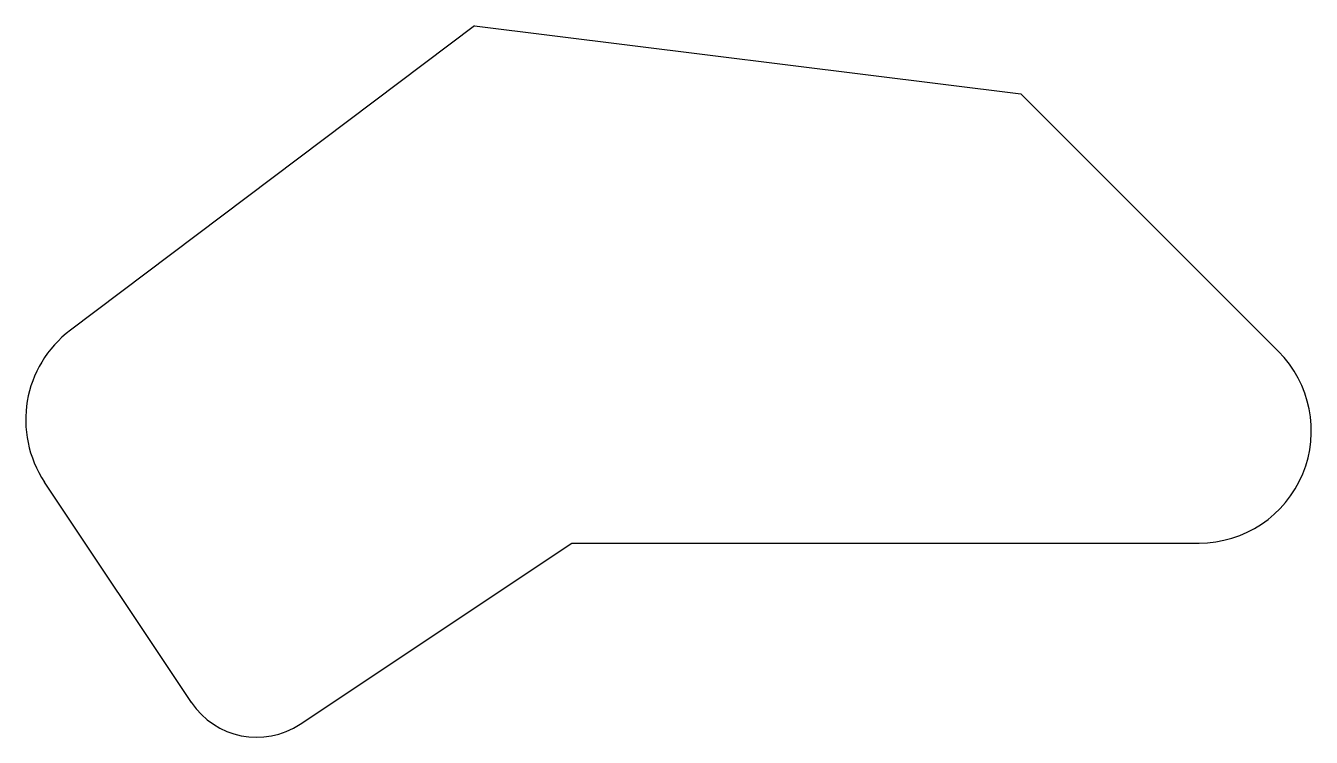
# Model space of a CAD drawing. Header units: millimetres. Extents: x -336 to 809, y -73 to 561.
import ezdxf

# ---------------------------------------------------------------- set-up
doc = ezdxf.new("R2010")
doc.units = ezdxf.units.MM

msp = doc.modelspace()

# ---------------------------------------------------------------- linework, layer by layer
for p, q in [((63.4, 560.8), (-296.5, 289.6)), ((63.4, 560.8), (550, 500)), ((779.3, 270.7), (550, 500)), ((-188.8, -41.8), (-319.5, 154.3)), ((-91.8, -61.2), (150, 100)), ((150, 100), (708.6, 100))]:
    msp.add_line(p, q)
for centre, radius, start, end in [((-236.3, 209.8), 100, 126.9969, 213.6901), ((708.6, 200), 100, 270, 45), ((-130.6, -2.9), 70, 213.6901, 303.6901)]:
    msp.add_arc(centre, radius, start, end)

doc.saveas('drawing.dxf')
